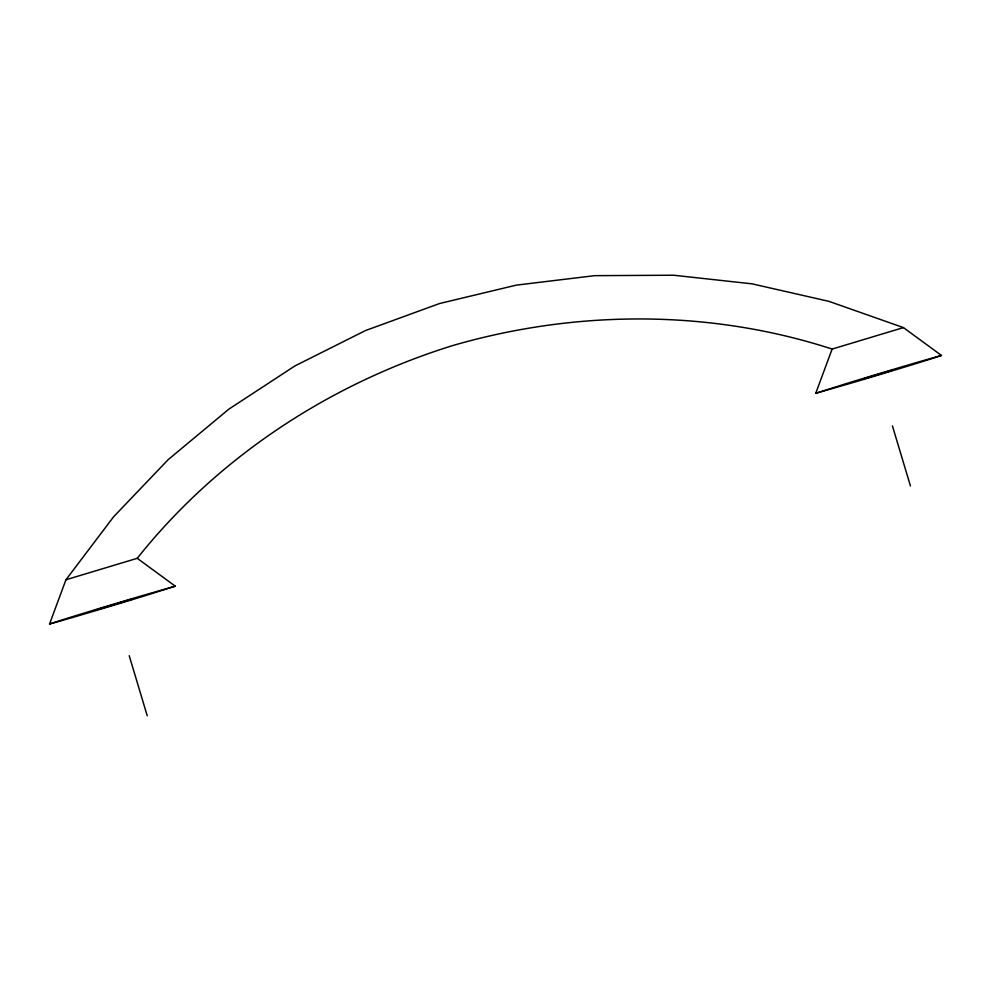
<?xml version="1.0" encoding="UTF-8"?>
<svg xmlns="http://www.w3.org/2000/svg" width="991" height="991" viewBox="0 0 991 991"><rect width="100%" height="100%" fill="white"/><g stroke="black" fill="none" stroke-linecap="round" stroke-linejoin="round"><path stroke-width="1.49" d="M65.939 579.772L137.241 558.305L175.258 586.164L144.612 595.888A74.56 0.917 -16.7 0 1 70.448 618.087L68.02 618.793A55.917 0.681 -16.7 0 1 58.965 621.407L49.55 624.008L65.939 579.772L113.631 516.757L168.185 459.626L228.884 409.122L294.946 365.914L365.506 330.548L439.632 303.506L516.348 285.123L594.674 275.659L673.57 275.225L752.008 283.835L828.972 301.363L903.433 327.6L941.45 355.447L934.984 357.627A55.917 0.681 -16.7 0 1 927.39 360.03L925.297 360.687A74.56 0.917 -16.7 0 1 852.731 382.662L815.742 393.303L832.13 349.067L903.433 327.6M137.241 558.305C217.401 457.47 329.545 383.889 452.28 345.686C575.635 309.787 709.705 309.204 832.13 349.067M49.55 624.008L65.703 618.78A74.56 0.917 -16.7 0 1 138.269 596.805L175.258 586.164M815.742 393.303L846.388 383.579A74.56 0.917 -16.7 0 1 920.552 361.381L941.45 355.447M892.42 425.895L910.444 485.962M129.214 655.695L147.238 715.775M862.653 379.132L891.578 370.461L862.653 379.132M95.198 610.196L132.868 598.923L95.198 610.196"/></g></svg>
